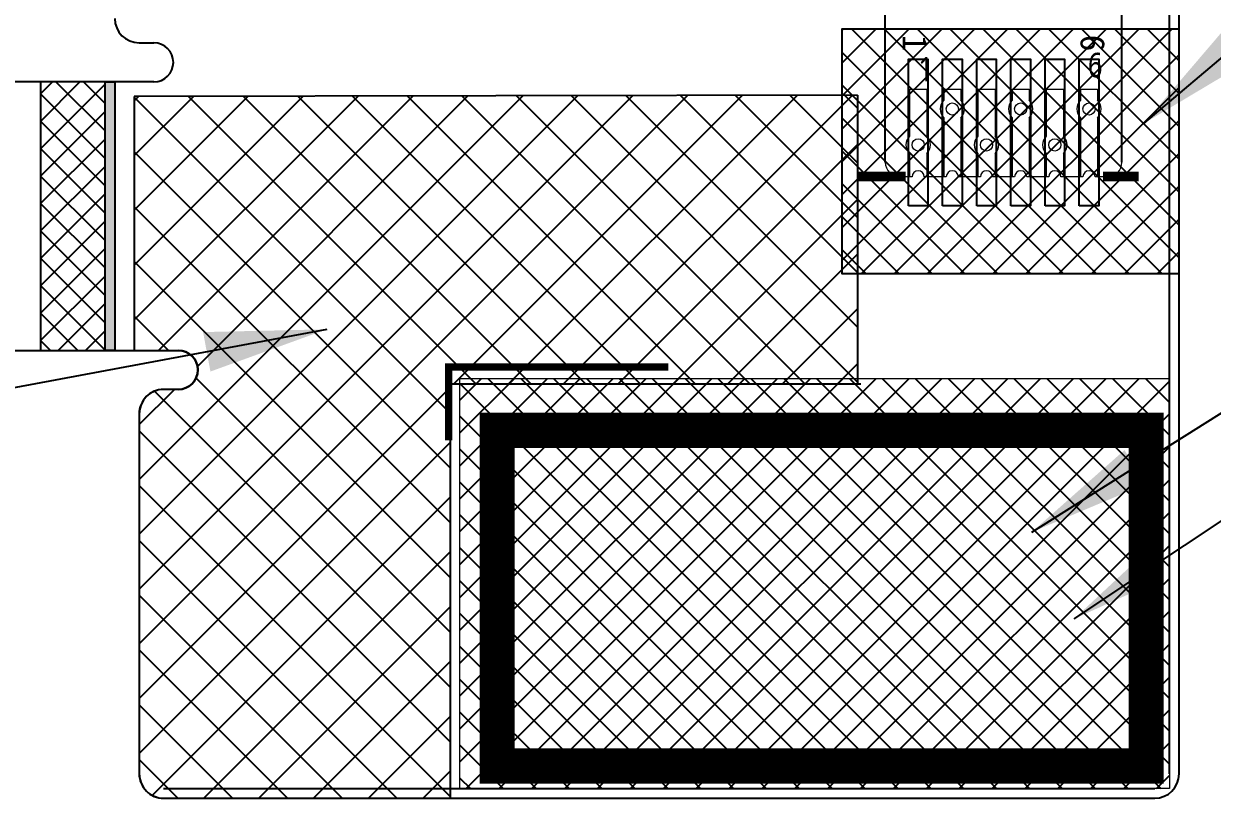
# Model space of a CAD drawing. Header units: millimetres. Extents: x 511 to 867, y 19 to 249.
# Drawn here: x 587.98 to 612.33, y 91.52 to 107.38 of the extents above; entities that cross this region are included whole.
import ezdxf

# ---------------------------------------------------------------- set-up
doc = ezdxf.new("R2010")
doc.units = ezdxf.units.MM
for name, color, linetype in [('02___PRT_ALL_AXES', 7, 'Continuous'), ('DIM', 3, 'Continuous'), ('Gate1.drawing', 3, 'Continuous'), ('标注', 3, 'Continuous')]:
    doc.layers.add(name, color=color, linetype=linetype)
doc.layers.add('TFPC', color=50, linetype='Continuous', lineweight=5)
doc.layers.add('轮廓线', color=7, linetype='Continuous', lineweight=0)
doc.styles.add('RD', font='ROMAND.shx', dxfattribs={"width": 0.8})
doc.styles.get("Standard").update_dxf_attribs({"font": ''})
doc.styles.add('宋体', font='')
doc.styles.get('Standard').set_extended_font_data('SimSun')
doc.styles.get('宋体').set_extended_font_data('SimSun')
doc.dimstyles.new('8ISO-25', dxfattribs={"dimtxt": 1.2, "dimasz": 1.5, "dimexe": 1.25, "dimexo": 0.625, "dimgap": 0.25, "dimtad": 1, "dimzin": 1, "dimdsep": 46, "dimtxsty": '宋体', "dimcen": 1.2, "dimclrd": 3, "dimclre": 3, "dimclrt": 3, "dimadec": 0, "dimazin": 0, "dimtol": 1, "dimtp": 0.15, "dimtm": 0.15, "dimtfac": 1, "dimtmove": 0, "dimatfit": 3, "dimfxl": 1, "dimarcsym": 0})
doc.dimstyles.new('ISO-25', dxfattribs={"dimtxt": 2.5, "dimasz": 2.5, "dimexe": 1.25, "dimexo": 0.625, "dimtad": 1, "dimtxsty": 'Standard', "dimcen": 2.5, "dimadec": 0, "dimazin": 0, "dimtfac": 1, "dimtmove": 0, "dimatfit": 3, "dimfxl": 1, "dimarcsym": 0})

# ---------------------------------------------------------------- blocks, each defined once
blk = doc.blocks.new('FWEEDS')
at = {"color": 5}
for points in [[(3204.865, 1175.753), (3203.966, 1175.753, 1), (3203.966, 1174.953), (3204.266, 1174.953, -0.414214), (3204.766, 1174.453)], [(3204.865, 1175.753), (3203.966, 1175.753, 0.674806), (3203.688, 1175.065)], [(3204.766, 1174.459), (3204.765, 1167.079, -0.414214), (3204.265, 1166.579), (3198.394, 1166.579)]]:
    blk.add_lwpolyline(points, format="xyb", dxfattribs=at)
at = {"layer": '标注', "color": 5}
for p, q in [((3190.049, 1180.984), (3190.049, 1175.065)), ((3190.049, 1180.984), (3204.865, 1180.953)), ((3204.865, 1180.953), (3204.865, 1175.753)), ((3198.394, 1175.065), (3189.981, 1175.065)), ((3198.394, 1175.065), (3198.394, 1166.579))]:
    blk.add_line(p, q, dxfattribs=at)

msp = doc.modelspace()

# ---------------------------------------------------------------- hatches: boundary and pattern name
h = msp.add_hatch()
h.set_pattern_fill('ANSI37', color=2, scale=0.125, style=0)
h.set_pattern_definition([(135, (2834.79103, -413.50684), (0.280633004, 0.280633004), []), (45, (2834.79103, -413.50684), (0.280633004, -0.280633004), [])])
h.paths.add_polyline_path([(589.6444, 106.1911), (588.3231, 106.1911), (588.3231, 100.6911), (589.6444, 100.6911)])
at = {"layer": 'DIM'}
msp.add_hatch(color=0, dxfattribs=at).paths.add_polyline_path([(589.6444, 106.1911), (589.8444, 106.1911), (589.8444, 100.6911), (589.6444, 100.6911)])
at = {"layer": '标注'}
h = msp.add_hatch(dxfattribs=at)
h.set_pattern_fill('ANSI37', color=256, scale=0.15, style=0)
h.set_pattern_definition([(45, (421.31775, -159.01687), (-0.3367596, 0.3367596), []), (135, (421.31775, -159.01687), (-0.3367596, -0.3367596), [])])
h.paths.add_polyline_path([(611.6484, 107.2719), (604.7377, 107.2719), (604.7377, 102.2647), (611.6484, 102.2647)])
h = msp.add_hatch(dxfattribs=at)
h.set_pattern_fill('ANSI37', color=5, scale=0.25, style=0)
h.set_pattern_definition([(135, (3795.1094, -1075.0619), (0.561266, 0.561266), []), (45, (3795.1094, -1075.0619), (0.561266, -0.561266), [])])
h.paths.add_polyline_path([(590.2444, 105.8911), (605.0609, 105.9224), (605.0609, 100.0031), (596.7158, 100.0031), (596.7158, 91.5175), (590.8444, 91.5175, -0.4142136), (590.3444, 92.0175), (590.3438, 99.3972, -0.4106458), (590.8438, 99.8911), (591.1438, 99.8911, 1), (591.1438, 100.6911), (590.2444, 100.6911)])
h = msp.add_hatch(dxfattribs=at)
h.set_pattern_fill('ANSI37', color=256, scale=0.15, style=0)
h.set_pattern_definition([(135, (3784.5153, -842.07324), (0.336759605, 0.336759605), []), (45, (3784.5153, -842.07324), (0.336759605, -0.336759605), [])])
h.paths.add_polyline_path([(596.9158, 91.7175), (596.9158, 100.1175), (611.4484, 100.1175), (611.4484, 91.7175)])

# ---------------------------------------------------------------- linework, layer by layer
at = {"color": 6, "lineweight": -3}
for p, q in [((611.4484, 92.0175), (611.4484, 115.9909)), ((590.8444, 91.7175), (611.1484, 91.7175))]:
    msp.add_line(p, q, dxfattribs=at)
at = {"color": 32}
for p, q in [((611.6484, 92.0175), (611.6484, 115.9909)), ((611.6484, 92.0175), (611.6484, 109.9329)), ((590.3444, 106.9911), (590.6444, 106.9911)), ((590.6444, 106.1911), (585.4521, 106.1911)), ((585.0113, 100.6911), (591.1438, 100.6911)), ((591.1438, 99.8911), (590.8438, 99.8911)), ((590.3438, 99.3972), (590.3444, 92.0175)), ((590.8444, 91.5175), (611.1484, 91.5175))]:
    msp.add_line(p, q, dxfattribs=at)
for p, q in [((605.6271, 104.5453), (605.6271, 107.6031)), ((610.4771, 104.5453), (610.4771, 107.608))]:
    msp.add_line(p, q)
at = {"color": 2}
msp.add_lwpolyline([(611.6484, 107.2719), (604.7377, 107.2719), (604.7377, 102.2647), (611.6484, 102.2647)], close=True, dxfattribs=at)
at = {"color": 6}
for points in [[(606.1021, 103.6549), (606.1021, 106.6549), (606.5021, 106.6549), (606.5021, 103.6549)], [(606.8021, 103.6549), (606.8021, 106.6549), (607.2021, 106.6549), (607.2021, 103.6549)], [(607.5021, 103.6549), (607.5021, 106.6549), (607.9021, 106.6549), (607.9021, 103.6549)], [(608.2021, 103.6549), (608.2021, 106.6549), (608.6021, 106.6549), (608.6021, 103.6549)], [(608.9021, 103.6549), (608.9021, 106.6549), (609.3021, 106.6549), (609.3021, 103.6549)], [(609.6021, 103.6549), (609.6021, 106.6549), (610.0021, 106.6549), (610.0021, 103.6549)]]:
    msp.add_lwpolyline(points, close=True, dxfattribs=at)
at = {"color": 2, "lineweight": -3}
msp.add_lwpolyline([(589.6444, 106.1911), (588.3231, 106.1911), (588.3231, 100.6911), (589.6444, 100.6911)], close=True, dxfattribs=at)
at = {"const_width": 0.2}
for points in [[(606.0438, 104.2549), (605.0842, 104.2549)], [(610.089, 104.2549), (610.816, 104.2549)]]:
    msp.add_lwpolyline(points, dxfattribs=at)
at = {"color": 4, "const_width": 0.7}
msp.add_lwpolyline([(597.6658, 92.1675), (597.6658, 99.0675), (610.9805, 99.0675), (610.9805, 92.1675)], close=True, dxfattribs=at)
at = {"color": 5}
msp.add_lwpolyline([(598.0158, 92.5175), (598.0158, 98.7175), (610.6305, 98.7175), (610.6305, 92.5175)], close=True, dxfattribs=at)
at = {"color": 32}
for centre, radius, start, end in [((590.3444, 107.4911), 0.5, 180, 270), ((590.6444, 106.5911), 0.4, 270, 90), ((591.1438, 100.2911), 0.4, 270, 90), ((590.8438, 99.3911), 0.5, 90, 180), ((590.8444, 92.0175), 0.5, 180, 270), ((611.1484, 92.0175), 0.5, 270, 0)]:
    msp.add_arc(centre, radius, start, end, dxfattribs=at)
at = {"layer": '02___PRT_ALL_AXES', "color": 1, "linetype": 'Continuous'}
msp.add_lwpolyline([(589.6444, 100.6911), (589.6444, 106.1911)], dxfattribs=at)
at = {"layer": 'DIM', "color": 0}
msp.add_lwpolyline([(589.6444, 106.1911), (589.8444, 106.1911), (589.8444, 100.6911), (589.6444, 100.6911)], close=True, dxfattribs=at)
at = {"layer": 'TFPC', "color": 0, "lineweight": 5}
for p, q in [((606.1271, 106.0453), (606.1271, 105.0786)), ((606.1271, 106.0453), (606.4771, 106.0453)), ((606.4771, 106.0453), (606.4771, 105.0786)), ((606.8271, 106.0453), (606.8271, 105.8142)), ((606.8271, 106.0453), (607.1771, 106.0453)), ((607.1771, 106.0453), (607.1771, 105.8142)), ((607.5271, 106.0453), (607.5271, 105.0786)), ((607.5271, 106.0453), (607.8771, 106.0453)), ((607.8771, 106.0453), (607.8771, 105.0786)), ((608.2271, 106.0453), (608.2271, 105.8142)), ((608.2271, 106.0453), (608.5771, 106.0453)), ((608.5771, 106.0453), (608.5771, 105.8142)), ((608.9271, 106.0453), (608.9271, 105.0786)), ((608.9271, 106.0453), (609.2771, 106.0453)), ((609.2771, 106.0453), (609.2771, 105.0786)), ((609.6271, 106.0453), (609.6271, 105.8142)), ((609.6271, 106.0453), (609.9771, 106.0453)), ((609.9771, 106.0453), (609.9771, 105.8142)), ((606.8271, 105.4571), (606.8271, 104.2453)), ((607.1771, 105.4571), (607.1771, 104.2453)), ((608.2271, 105.4571), (608.2271, 104.2453)), ((608.5771, 105.4571), (608.5771, 104.2453)), ((609.6271, 105.4571), (609.6271, 104.2453)), ((609.9771, 105.4571), (609.9771, 104.2453)), ((606.1271, 104.7215), (606.1271, 104.2453)), ((606.4771, 104.7215), (606.4771, 104.2453)), ((607.5271, 104.7215), (607.5271, 104.2453)), ((607.8771, 104.7215), (607.8771, 104.2453)), ((608.9271, 104.7215), (608.9271, 104.2453)), ((609.2771, 104.7215), (609.2771, 104.2453)), ((606.1271, 104.2453), (605.9271, 104.2453)), ((606.1771, 104.2453), (606.1271, 104.2453)), ((606.8771, 104.2453), (606.4271, 104.2453)), ((607.1771, 104.2453), (607.1271, 104.2453)), ((607.5271, 104.2453), (607.1771, 104.2453)), ((607.5771, 104.2453), (607.5271, 104.2453)), ((608.2771, 104.2453), (607.8271, 104.2453)), ((608.5771, 104.2453), (608.5271, 104.2453)), ((608.9271, 104.2453), (608.5771, 104.2453)), ((608.9771, 104.2453), (608.9271, 104.2453)), ((609.6771, 104.2453), (609.2271, 104.2453)), ((609.9771, 104.2453), (609.9271, 104.2453)), ((610.1771, 104.2453), (609.9771, 104.2453))]:
    msp.add_line(p, q, dxfattribs=at)
for centre in [(607.0021, 105.6357), (608.4021, 105.6357), (609.8021, 105.6357), (606.3021, 104.9001), (607.7021, 104.9001), (609.1021, 104.9001)]:
    msp.add_circle(centre, 0.125, dxfattribs=at)
for centre, radius, start, end in [((607.0021, 105.6357), 0.25, 134.427, 225.573), ((607.0021, 105.6357), 0.25, 314.427, 45.573), ((608.4021, 105.6357), 0.25, 134.427, 225.573), ((608.4021, 105.6357), 0.25, 314.427, 45.573), ((609.8021, 105.6357), 0.25, 134.427, 225.573), ((609.8021, 105.6357), 0.25, 314.427, 45.573), ((606.3021, 104.9001), 0.25, 134.427, 225.573), ((606.3021, 104.9001), 0.25, 314.427, 45.573), ((607.7021, 104.9001), 0.25, 134.427, 225.573), ((607.7021, 104.9001), 0.25, 314.427, 45.573), ((609.1021, 104.9001), 0.25, 134.427, 225.573), ((609.1021, 104.9001), 0.25, 314.427, 45.573), ((605.9271, 104.5453), 0.3, 180, 270), ((610.1771, 104.5453), 0.3, 270, 0), ((606.3021, 104.2453), 0.125, 360, 180), ((607.0021, 104.2453), 0.125, 360, 180), ((607.7021, 104.2453), 0.125, 360, 180), ((608.4021, 104.2453), 0.125, 360, 180), ((609.1021, 104.2453), 0.125, 360, 180), ((609.8021, 104.2453), 0.125, 360, 180)]:
    msp.add_arc(centre, radius, start, end, dxfattribs=at)
at = {"layer": '标注', "color": 0, "const_width": 0.15}
msp.add_lwpolyline([(601.1819, 100.3475), (596.6858, 100.3475), (596.6858, 98.8475)], dxfattribs=at)
at = {"layer": '轮廓线', "color": 3}
msp.add_lwpolyline([(596.9158, 91.7175), (596.9158, 100.1175), (611.4484, 100.1175), (611.4484, 91.7175)], close=True, dxfattribs=at)

# ---------------------------------------------------------------- block references
at = {"layer": '标注', "color": 240, "xscale": -1}
msp.add_blockref('FWEEDS', (3795.1094, -1075.0619), dxfattribs=at)

# ---------------------------------------------------------------- texts
at = {"color": 6, "char_height": 0.5, "width": 0.914591, "attachment_point": 1, "rotation": 270}
for s, insert in [('{\\fSimSun|b0|i0|c134|p2;1}', (606.4878, 107.1573)), ('{\\fSimSun|b0|i0|c134|p2;6}', (610.1284, 107.1573))]:
    msp.add_mtext(s, dxfattribs=dict(at, insert=insert))
at = {"layer": 'TFPC', "color": 0, "lineweight": 5, "char_height": 0.5, "attachment_point": 3, "style": 'RD'}
for s, insert in [('{\\fMicrosoft YaHei|b0|i0|c134|p34;\\C255;1}', (606.6046, 106.6999)), ('{\\fMicrosoft YaHei|b0|i0|c134|p34;\\C255;6}', (610.0778, 106.7866))]:
    msp.add_mtext_dynamic_manual_height_columns(s, width=0.5, gutter_width=7.5, heights=[0], dxfattribs=dict(at, insert=insert))

# ---------------------------------------------------------------- leaders
at = {"layer": 'Gate1.drawing', "lineweight": -3}
msp.add_leader([(609.4964, 95.1923), (614.5283, 98.5393), (636.0816, 98.5393)], dimstyle='8ISO-25', override={"dimtad": 0}, dxfattribs=at)
at = {"layer": '标注', "color": 3}
for points, override in [([(610.9225, 105.3385), (618.0283, 111.331)], {"dimtad": 0}), ([(608.6308, 96.9702), (617.9936, 102.855)], {"dimgap": 0.625, "dimtad": 0}), ([(594.1857, 101.1222), (578.0018, 98.0916)], {"dimgap": 0.625, "dimtad": 0})]:
    msp.add_leader(points, dimstyle='ISO-25', override=override, dxfattribs=at)

doc.saveas('drawing.dxf')
